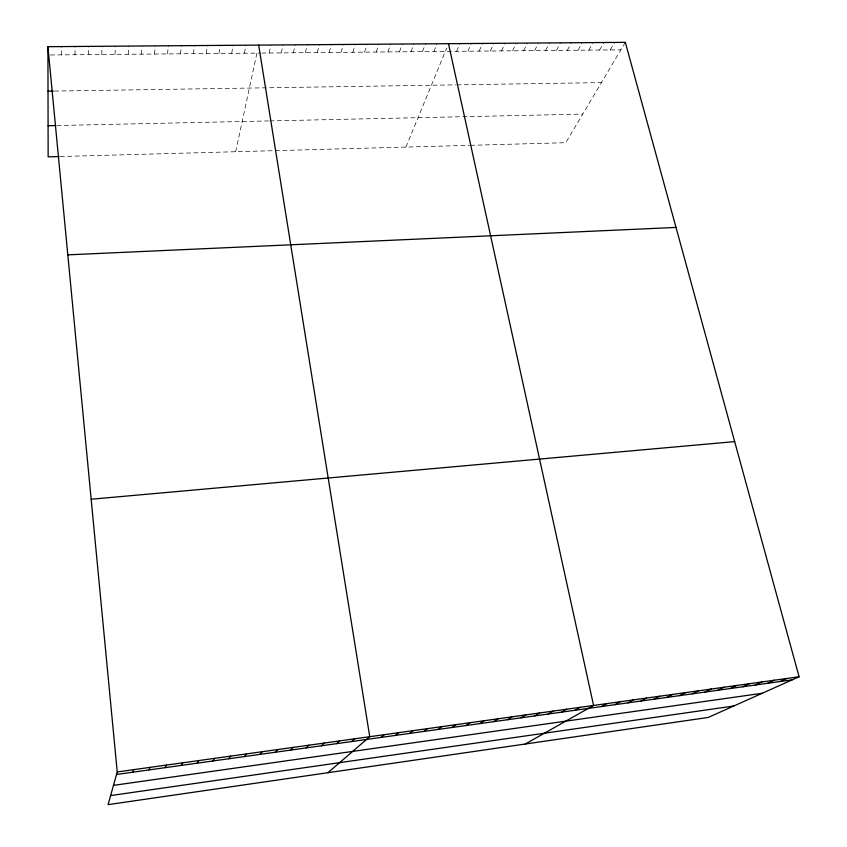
<?xml version="1.0" encoding="UTF-8"?>
<svg xmlns="http://www.w3.org/2000/svg" width="847" height="847" viewBox="0 0 847 847"><rect width="100%" height="100%" fill="white"/><g stroke="black" fill="none" stroke-linecap="round" stroke-linejoin="round"><path stroke-width="0.64" stroke-dasharray="4.24 3.18" d="M61.471 54.875L61.577 46.596M74.949 54.759L75.161 46.49M88.353 54.632L88.691 46.384M101.704 54.515L102.148 46.289M114.98 54.399L115.541 46.183M128.193 54.272L128.86 46.087M141.343 54.155L142.127 45.982M154.44 54.039L155.329 45.886M167.462 53.922L168.458 45.791M180.432 53.806L181.533 45.685M193.328 53.689L194.545 45.59M206.17 53.573L207.494 45.494M218.96 53.456L220.379 45.399M231.676 53.34L233.2 45.304M244.338 53.234L245.969 45.209M235.657 151.729L257.435 50.831M269.113 53.001L270.934 45.018M281.236 52.895L283.152 44.923M293.295 52.789L295.317 44.827M305.312 52.683L307.419 44.743M317.265 52.567L319.467 44.647M329.165 52.461L331.463 44.563M341.013 52.355L343.406 44.468M352.807 52.249L355.295 44.383M364.549 52.143L367.132 44.288M376.248 52.038L378.905 44.203M387.884 51.932L390.636 44.118M399.466 51.826L402.314 44.023M411.007 51.731L413.929 43.938M422.494 51.625L425.501 43.853M433.929 51.519L437.02 43.769M405.946 147.082L446.676 48.099M456.639 51.318L459.91 43.599M467.925 51.212L471.281 43.504M479.158 51.116L482.599 43.419M490.349 51.011L493.865 43.335M501.488 50.915L505.087 43.25M512.573 50.809L516.257 43.165M523.615 50.714L527.374 43.091M534.605 50.608L538.448 43.006M545.553 50.513L549.47 42.922M556.458 50.418L560.449 42.837M567.31 50.312L571.376 42.752M578.109 50.217L582.26 42.678M588.877 50.121L593.091 42.594M599.591 50.026L603.879 42.509M610.253 49.931L614.626 42.435M625.319 42.35L565.775 142.709L470.816 145.303M60.253 156.526L469.566 145.335M56.865 125.536L268.552 120.93M269.801 120.909L582.747 114.112M54.526 91.095L455.686 84.869M456.893 84.848L601.434 82.604M50.397 54.981L260.59 53.086M261.808 53.075L620.872 49.835"/><path stroke-width="1.27" d="M47.919 46.691L117.235 771.956L108.067 804.65L708.219 717.441L799.081 676.764L625.319 42.35L47.919 46.691L48.152 156.854L59.036 156.557M132.841 772.189L133.72 769.648M149.072 769.923L150.12 767.361M165.197 767.657L166.414 765.085M181.237 765.413L182.613 762.829M197.171 763.179L198.717 760.574M213.02 760.966L214.725 758.34M228.775 758.753L230.638 756.117M244.444 756.562L246.456 753.915M260.008 754.381L262.178 751.713M275.497 752.21L277.816 749.531M290.881 750.061L293.358 747.361M306.19 747.912L308.816 745.212M321.405 745.784L324.179 743.063M336.534 743.666L339.456 740.934M351.579 741.559L354.639 738.806M327.948 772.697L369.747 736.699L258.663 45.113M380.97 737.441L384.316 734.667M395.327 735.429L398.81 732.644M409.609 733.428L413.22 730.633M423.807 731.437L427.555 728.632M437.931 729.468L441.806 726.641M451.98 727.499L455.982 724.661M465.945 725.54L470.085 722.692M479.847 723.592L484.103 720.733M493.663 721.655L498.047 718.785M507.406 719.738L511.916 716.848M521.085 717.822L525.712 714.921M534.679 715.916L539.433 713.015M548.21 714.021L553.08 711.109M561.667 712.136L566.654 709.214M575.049 710.262L580.153 707.33M525.182 744.037L593.578 705.456L448.497 43.684M601.603 706.546L606.939 703.582M614.774 704.693L620.226 701.729M627.881 702.862L633.44 699.887M640.914 701.03L646.579 698.055M653.884 699.22L659.665 696.223M666.78 697.409L672.666 694.413M679.612 695.62L685.604 692.602M692.38 693.831L698.479 690.803M705.085 692.052L711.289 689.013M717.716 690.284L724.026 687.235M730.283 688.516L736.699 685.467M742.787 686.769L749.299 683.709M755.238 685.022L761.845 681.962M767.615 683.296L774.317 680.215M779.928 681.57L786.736 678.479M110.618 795.577L733.746 706.006M113.477 785.36L762.205 693.269M117.235 771.956L799.081 676.764M116.526 774.476L792.178 679.855M91.169 499.232L734.677 441.605M67.813 254.852L676.012 227.43M48.078 125.727L55.606 125.557M48.014 91.19L53.223 91.116"/></g></svg>
